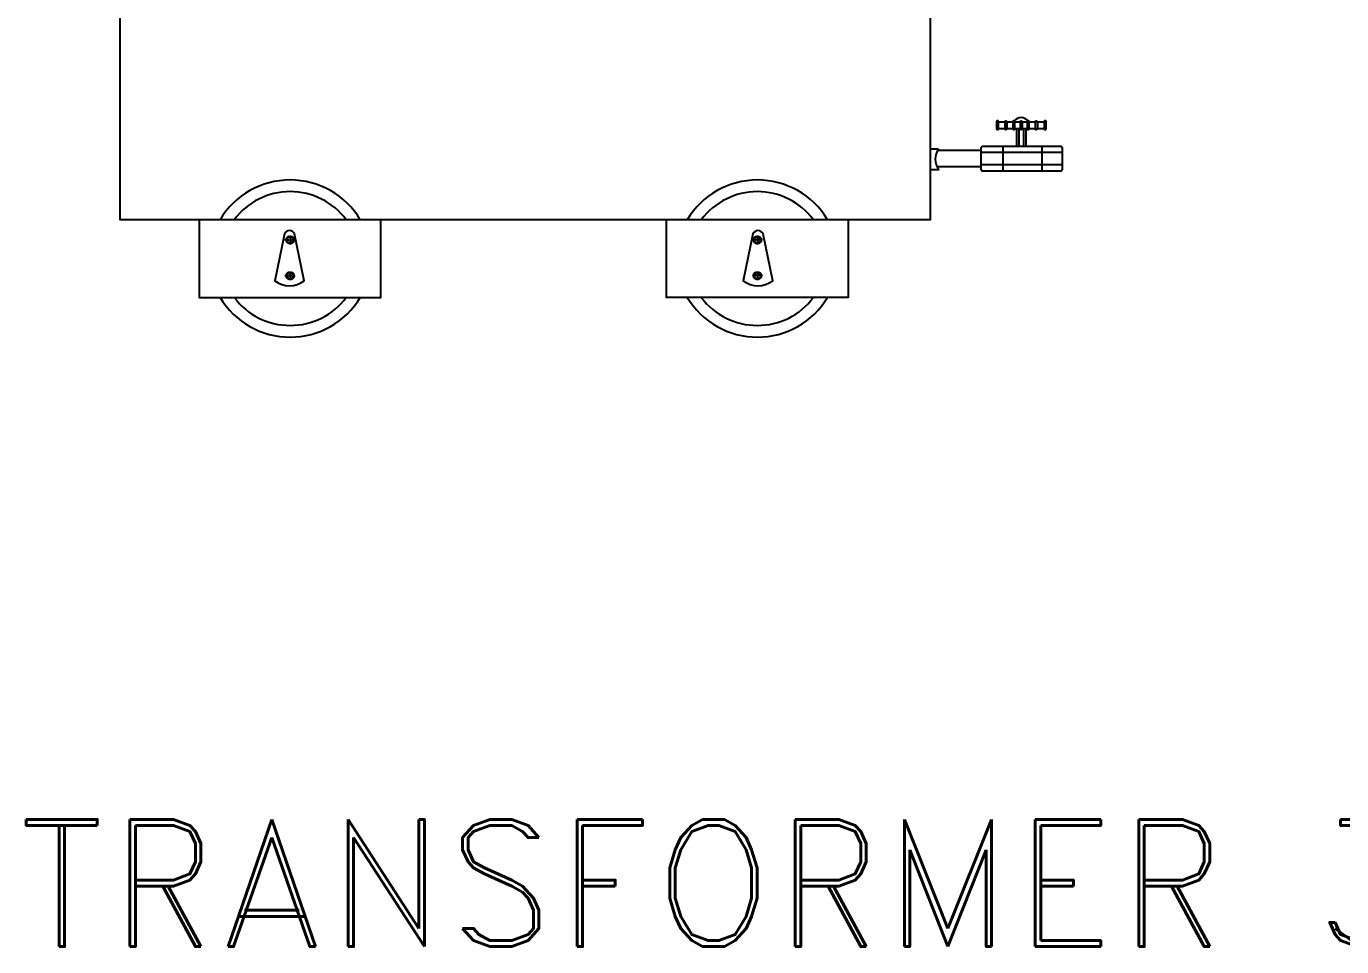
# Model space of a CAD drawing. Header units: millimetres. Extents: x 20927 to 53748, y 38421 to 54891.
# Drawn here: x 28271 to 29512, y 38421 to 39289 of the extents above; entities that cross this region are included whole.
import ezdxf
from ezdxf.enums import TextEntityAlignment as Align

# ---------------------------------------------------------------- set-up
doc = ezdxf.new("R2010")
doc.units = ezdxf.units.MM
doc.linetypes.add('CENTERX2', pattern=[101.6, 63.5, -12.7, 12.7, -12.7])
for name, color, linetype in [('Btrans.', 2, 'Continuous'), ('DETAIL', 4, 'Continuous'), ('TRANS', 2, 'Continuous')]:
    doc.layers.add(name, color=color, linetype=linetype)
doc.styles.add('tx1', font='romand.shx')

msp = doc.modelspace()

# ---------------------------------------------------------------- linework, layer by layer
at = {"layer": 'DETAIL', "color": 241, "ltscale": 0.25}
for p, q in [((29194.2, 39199), (29194.2, 39192.2)), ((29196.2, 39199), (29196.2, 39192.2)), ((29208.6, 39199), (29208.6, 39192.2)), ((29210.6, 39199), (29210.6, 39192.2)), ((29222.9, 39199), (29222.9, 39192.2)), ((29224.9, 39199), (29224.9, 39192.2)), ((29207.9, 39175.9), (29207.9, 39192.2)), ((29212.3, 39175.9), (29212.3, 39192.2)), ((29192.4, 39175.9), (29192.4, 39152.5)), ((29229.2, 39175.9), (29229.2, 39152.5)), ((29248.3, 39170.1), (29171.9, 39170.1)), ((29248.3, 39158.4), (29171.9, 39158.4))]:
    msp.add_line(p, q, dxfattribs=at)
at = {"layer": 'DETAIL', "ltscale": 0.25}
for p, q in [((29205.7, 39175.9), (29205.7, 39192.2)), ((29214.5, 39175.9), (29214.5, 39192.2)), ((29171.9, 39171.8), (29130.6, 39171.8)), ((29171.9, 39156.6), (29130.6, 39156.6))]:
    msp.add_line(p, q, dxfattribs=at)
at = {"layer": 'DETAIL', "color": 241, "linetype": 'CENTERX2', "ltscale": 0.25}
for p, q in [((28515.3, 39087.6), (28524.7, 39087.6)), ((28520.3, 39091.6), (28520.3, 39083.6)), ((28965.8, 39087.6), (28956.4, 39087.6)), ((28960.9, 39091.6), (28960.9, 39083.6)), ((28515.3, 39053.9), (28524.7, 39053.9)), ((28520.3, 39057.9), (28520.3, 39049.9)), ((28965.8, 39053.9), (28956.4, 39053.9)), ((28960.9, 39057.9), (28960.9, 39049.9))]:
    msp.add_line(p, q, dxfattribs=at)
at = {"layer": 'DETAIL', "color": 241, "ltscale": 0.25}
for points in [[(29188.4, 39192.4), (29188.4, 39199.2, 0.821606), (29186.4, 39199.2), (29186.4, 39192.4, 0.821606)], [(29201.9, 39192.4, 0.821606), (29203.8, 39192.4), (29203.8, 39199.2, 0.821606), (29201.9, 39199.2)], [(29215.3, 39192.4, 0.821606), (29217.3, 39192.4), (29217.3, 39199.2, 0.821606), (29215.3, 39199.2)], [(29233.3, 39192.4), (29233.3, 39199.2, 0.821606), (29231.3, 39199.2), (29231.3, 39192.4, 0.821606)]]:
    msp.add_lwpolyline(points, format="xyb", close=True, dxfattribs=at)
at = {"layer": 'DETAIL', "ltscale": 0.25}
for points in [[(29188.4, 39199), (29194.2, 39199, -0.821606), (29196.2, 39199), (29201.9, 39199)], [(29203.8, 39199), (29208.6, 39199, -0.821606), (29210.6, 39199), (29215.3, 39199)], [(29217.3, 39199), (29222.9, 39199, -0.821606), (29224.9, 39199), (29231.3, 39199)], [(29201.9, 39192.2), (29196.2, 39192.2, -0.821606), (29194.2, 39192.2), (29188.3, 39192.2)], [(29215.4, 39192.2), (29210.6, 39192.2, -0.821606), (29208.6, 39192.2), (29203.8, 39192.2)], [(29231.4, 39192.2), (29224.9, 39192.2, -0.821606), (29222.9, 39192.2), (29217.2, 39192.2)]]:
    msp.add_lwpolyline(points, format="xyb", dxfattribs=at)
msp.add_lwpolyline([(29131.8, 39173.6, 0.333333), (29131.8, 39153.8), (29124.1, 39153.8), (29124.1, 39173.6)], format="xyb", close=True, dxfattribs=at)
msp.add_lwpolyline([(29173, 39175.9), (29247.2, 39175.9), (29248.3, 39174.8), (29248.3, 39153.6), (29247.2, 39152.5), (29173, 39152.5), (29171.9, 39153.6), (29171.9, 39174.8)], close=True, dxfattribs=at)
at = {"layer": 'DETAIL'}
for points in [[(28524.4, 39093.3, 0.635254), (28514.9, 39093.3), (28505.8, 39049.1, 0.341229), (28533.5, 39049.1)], [(28966.2, 39093.3, 0.635254), (28956.7, 39093.3), (28947.6, 39049.1, 0.341229), (28975.3, 39049.1)]]:
    msp.add_lwpolyline(points, format="xyb", close=True, dxfattribs=at)
at = {"layer": 'DETAIL', "color": 241}
for points in [[(28522, 39090.5), (28523.7, 39087.5), (28522, 39084.5), (28518.5, 39084.5), (28516.8, 39087.5), (28518.5, 39090.5)], [(28959.1, 39090.5), (28957.4, 39087.5), (28959.1, 39084.5), (28962.6, 39084.5), (28964.3, 39087.5), (28962.6, 39090.5)], [(28522, 39056.8), (28523.7, 39053.8), (28522, 39050.8), (28518.5, 39050.8), (28516.8, 39053.8), (28518.5, 39056.8)], [(28959.1, 39056.8), (28957.4, 39053.8), (28959.1, 39050.8), (28962.6, 39050.8), (28964.3, 39053.8), (28962.6, 39056.8)]]:
    msp.add_lwpolyline(points, close=True, dxfattribs=at)
at = {"layer": 'DETAIL', "color": 241, "linetype": 'CENTERX2', "ltscale": 0.25}
for centre in [(28520.3, 39087.6), (28960.9, 39087.6), (28520.3, 39053.9), (28960.9, 39053.9)]:
    msp.add_circle(centre, 3.68, dxfattribs=at)
at = {"layer": 'DETAIL', "color": 241}
for centre in [(28520.3, 39087.5), (28960.9, 39087.5), (28520.3, 39053.8), (28960.9, 39053.8)]:
    msp.add_circle(centre, 3.01, dxfattribs=at)
at = {"layer": 'DETAIL', "color": 241, "ltscale": 0.25}
msp.add_arc((29209.6, 39195.1), 7.8, 37.9001, 142.0999, dxfattribs=at)
at = {"layer": 'DETAIL'}
for centre, radius, start, end in [((28520.3, 39067), 77.1, 30.961, 149.039), ((28960.9, 39067), 77.1, 30.961, 149.039), ((28520.3, 39067), 66.1, 36.8716, 143.1284), ((28960.9, 39067), 66.1, 36.8716, 143.1284), ((28520.3, 39073), 77.1, 210.961, 329.039), ((28520.3, 39073), 66.1, 216.8716, 323.1284), ((28960.9, 39073), 77.1, 210.961, 329.039), ((28960.9, 39073), 66.1, 216.8716, 323.1284)]:
    msp.add_arc(centre, radius, start, end, dxfattribs=at)
at = {"layer": 'TRANS', "ltscale": 0.25}
msp.add_lwpolyline([(28359.6, 39345.9), (28359.6, 39106.7), (29124.1, 39106.7), (29124.1, 39345.9)], dxfattribs=at)
at = {"layer": 'TRANS'}
for points in [[(28434.6, 39106.7), (28434.6, 39033.3), (28605.9, 39033.3), (28605.9, 39106.7)], [(29046.5, 39106.7), (29046.5, 39033.3), (28875.2, 39033.3), (28875.2, 39106.7)]]:
    msp.add_lwpolyline(points, dxfattribs=at)

# ---------------------------------------------------------------- texts
at = {"layer": 'Btrans.', "style": 'tx1'}
msp.add_text('TRANSFORMER 315kVa', height=120, dxfattribs=at).set_placement((29179.2, 38481), align=Align.MIDDLE_CENTER)

doc.saveas('drawing.dxf')
